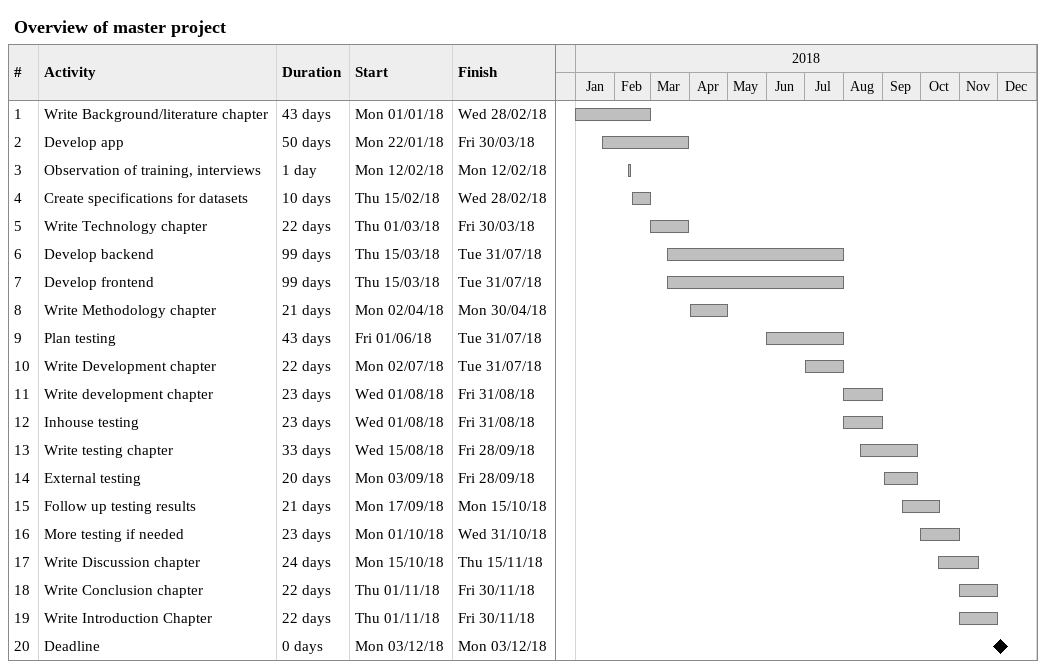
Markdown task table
Overview of master project

| ID | Task | Duration | Start | Finish |
|---|---|---|---|---|
| 1 | Write Background/literature chapter | 43d | 2018-01-01 | 2018-02-28 |
| 2 | Develop app | 50d | 2018-01-22 | 2018-03-30 |
| 3 | Observation of training, interviews | 1d | 2018-02-12 | 2018-02-12 |
| 4 | Create specifications for datasets | 10d | 2018-02-15 | 2018-02-28 |
| 5 | Write Technology chapter | 22d | 2018-03-01 | 2018-03-30 |
| 6 | Develop backend | 99d | 2018-03-15 | 2018-07-31 |
| 7 | Develop frontend | 99d | 2018-03-15 | 2018-07-31 |
| 8 | Write Methodology chapter | 21d | 2018-04-02 | 2018-04-30 |
| 9 | Plan testing | 43d | 2018-06-01 | 2018-07-31 |
| 10 | Write Development chapter | 22d | 2018-07-02 | 2018-07-31 |
| 11 | Write development chapter | 23d | 2018-08-01 | 2018-08-31 |
| 12 | Inhouse testing | 23d | 2018-08-01 | 2018-08-31 |
| 13 | Write testing chapter | 33d | 2018-08-15 | 2018-09-28 |
| 14 | External testing | 20d | 2018-09-03 | 2018-09-28 |
| 15 | Follow up testing results | 21d | 2018-09-17 | 2018-10-15 |
| 16 | More testing if needed | 23d | 2018-10-01 | 2018-10-31 |
| 17 | Write Discussion chapter | 24d | 2018-10-15 | 2018-11-15 |
| 18 | Write Conclusion chapter | 22d | 2018-11-01 | 2018-11-30 |
| 19 | Write Introduction Chapter | 22d | 2018-11-01 | 2018-11-30 |
| 20 | Deadline | 0d | 2018-12-03 | 2018-12-03 |
